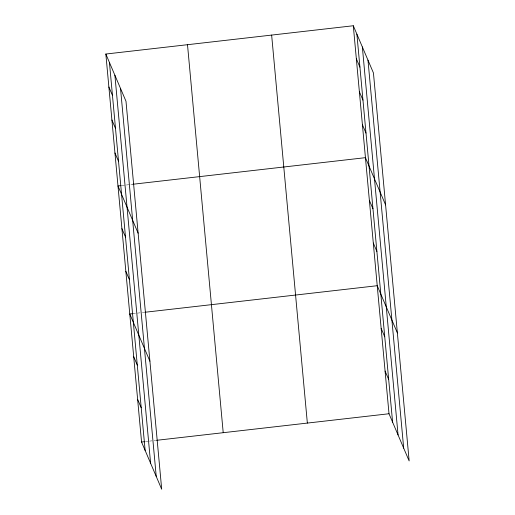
<?xml version="1.0" encoding="UTF-8"?>
<svg xmlns="http://www.w3.org/2000/svg" width="515" height="515" viewBox="0 0 515 515"><rect width="100%" height="100%" fill="white"/><g stroke="black" fill="none" stroke-linecap="round" stroke-linejoin="round"><path stroke-width="0.39" stroke-dasharray="2.58 1.93" d="M121.913 185.509L132.909 184.248M132.915 313.635L141.548 312.65M142.333 312.56L143.904 312.38M145.481 441.58L148.623 441.226M149.408 441.136L153.335 440.685M154.12 440.595L155.691 440.415"/><path stroke-width="0.77" d="M105.845 54.036L125.988 101.255L161.697 489.25L141.554 442.031L105.845 54.036L353.303 25.75L373.446 72.969L409.155 460.964L389.012 413.745L353.303 25.75M121.128 185.6L117.987 185.954L138.129 233.173M132.909 184.248L365.444 157.667L385.587 204.886M132.915 313.635L129.774 313.995L149.91 361.215M144.689 312.29L377.231 285.709L397.368 332.922M141.554 442.031L144.696 441.67M156.476 440.325L389.012 413.745M356.341 58.729L359.927 67.137M359.373 91.709L362.959 100.116M362.412 124.688L365.998 133.095M369.371 200.348L372.963 208.755M373.304 243.029L376.89 251.436M381.158 328.383L384.744 336.797M385.085 371.064L388.671 379.478M108.884 87.016L112.47 95.43M111.916 119.995L115.502 128.409M114.954 152.974L118.54 161.388M121.913 228.634L125.499 237.042M125.84 271.315L129.432 279.722M133.7 356.676L137.286 365.084M137.627 399.35L141.213 407.764M367.98 60.158L403.689 448.153M362.354 46.968L398.063 434.963M356.889 34.157L392.604 422.152M271.643 35.084L307.352 423.079M187.505 44.702L223.214 432.697M120.523 88.451L156.232 476.446M114.897 75.254L150.605 463.249M109.431 62.45L145.14 450.445"/></g></svg>
